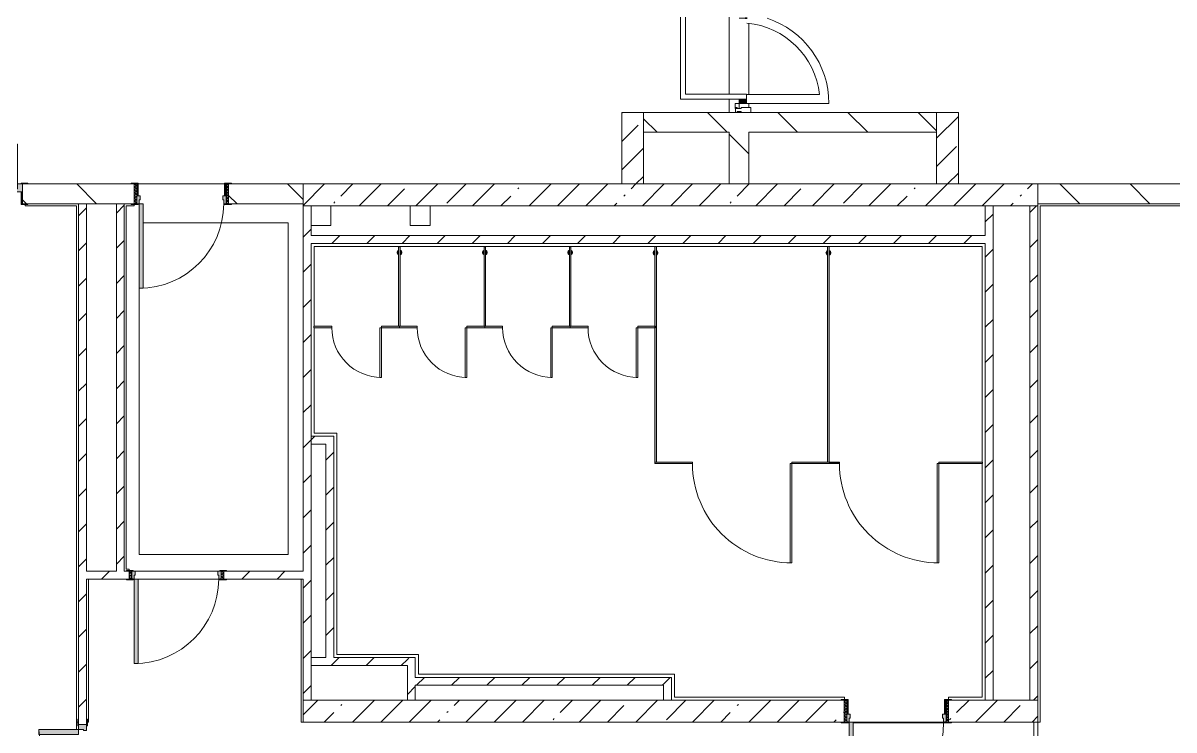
# Model space of a CAD drawing. Header units: millimetres. Extents: x -5507 to 191320, y -8553 to 29000.
# Drawn here: x 153730 to 165320, y 5100 to 12221 of the extents above; entities that cross this region are included whole.
import ezdxf

# ---------------------------------------------------------------- set-up
doc = ezdxf.new("R2010")
doc.units = ezdxf.units.MM
for name, color, linetype, lineweight in [('A-DETL-2', 7, 'Continuous', 5), ('A-DOOR', 7, 'Continuous', 5), ('A-GENM-1', 7, 'Continuous', 5), ('A-GLAZ-CWMG-1', 7, 'Continuous', 5), ('A-WALL', 7, 'Continuous', 9), ('I-WALL-2', 7, 'Continuous', 5)]:
    doc.layers.add(name, color=color, linetype=linetype, lineweight=lineweight)
for name, color, linetype, lineweight, true_color in [('A-DETL-GENF-6', 7, 'Continuous', 5, 0xaaaaaa), ('A-DETL-GENF-7', 7, 'Continuous', 5, 0xe2e2e2), ('A-DOOR-1', 7, 'Continuous', 5, 0xaaaaaa), ('A-DOOR-2', 7, 'Continuous', 5, 0xe2e2e2), ('A-DOOR-FRAM-1', 7, 'Continuous', 5, 0xe2e2e2), ('A-DOOR-FRAM-2', 7, 'Continuous', 5, 0xaaaaaa), ('A-FLOR-2', 7, 'Continuous', 5, 0xaaaaaa), ('A-GENM-4', 7, 'Continuous', 5, 0xe2ddcd)]:
    doc.layers.add(name, color=color, linetype=linetype, lineweight=lineweight, true_color=true_color)
pattern_1 = [(45, (62339.98, 0), (-176.7767, 176.7767), [])]
pattern_2 = [(45, (62340, 0), (-285.1231, 285.1231), []), (45, (62625.1, 0), (-285.1231, 285.1231), [504.031, -100.806, 16.764, -84.042])]
pattern_3 = [(135, (62340, 0), (-353.5534, -353.5534), [])]

# ---------------------------------------------------------------- blocks, each defined once
blk = doc.blocks.new('110_Дверь_СКБ_1Ст_Внутренняя1 - Д-7а_л__950x2100h_Туалет-V68-3_5_1_птичка')
at = {"layer": 'A-DOOR-1'}
h = blk.add_hatch(dxfattribs=at)
h.set_pattern_fill('FP_93', color=256, style=0, pattern_type=2)
h.set_pattern_definition([(135, (1776.41, 174.685), (-14.14214, -14.14214), []), (225, (1776.41, 174.685), (14.14214, -14.14214), [])])
h.paths.add_polyline_path([(537.5, 110), (512.5, 110), (512.5, -110), (537.5, -110)])
at = {"layer": 'A-DOOR-2'}
h = blk.add_hatch(color=256, dxfattribs=at)
h.paths.add_polyline_path([(487.5, 110), (487.5, 70), (477.5, 70), (477.5, 30), (512.5, 30), (512.5, 110)])
h.paths.add_polyline_path([(-462.5, 110), (-487.5, 110), (-487.5, 30), (-452.5, 30), (-452.5, 70), (-462.5, 70)])
at = {"layer": 'A-DOOR-FRAM-1'}
for points in [[(487.5, 1060), (447.5, 1060), (450.2, 110), (487.5, 110), (487.5, 1009.5)], [(-542.5, 118), (-542.5, 110), (-472.5, 110), (-472.5, 118)], [(567.5, 118), (497.5, 118), (497.5, 110), (567.5, 110)], [(-472.5, 30), (-487.5, 30), (-487.5, -110), (-472.5, -110)], [(512.5, 30), (497.5, 30), (497.5, -110), (512.5, -110)], [(-542.5, -110), (-542.5, -118), (-472.5, -118), (-472.5, -110)], [(567.5, -110), (497.5, -110), (497.5, -118), (567.5, -118)]]:
    blk.add_hatch(color=256, dxfattribs=at).paths.add_polyline_path(points)
at = {"layer": 'A-DOOR-FRAM-2'}
h = blk.add_hatch(dxfattribs=at)
h.set_pattern_fill('FP_94', color=256, style=0, pattern_type=2)
h.set_pattern_definition([(45, (-346.384, 174.685), (-14.1421, 14.1421), []), (135, (-346.384, 174.685), (-14.1421, -14.1421), [])])
h.paths.add_polyline_path([(-487.5, 110), (-512.5, 110), (-512.5, -110), (-487.5, -110)])
at = {"layer": 'A-DOOR-1'}
for p, q in [((487.5, 1060), (447.5, 1060)), ((447.5, 1060), (447.5, 110)), ((487.5, 110), (487.5, 1060)), ((447.5, 110), (487.5, 110))]:
    blk.add_line(p, q, dxfattribs=at)
blk.add_arc((487.5, 110), 950, 90, 180, dxfattribs=at)
at = {"layer": 'A-DOOR-FRAM-2'}
for p, q in [((-472.5, 118), (-542.5, 118)), ((-542.5, 118), (-542.5, 110)), ((-472.5, 110), (-472.5, 118)), ((567.5, 118), (497.5, 118)), ((497.5, 118), (497.5, 110)), ((567.5, 110), (567.5, 118)), ((-542.5, 110), (-472.5, 110)), ((-487.5, 110), (-512.5, 110)), ((-512.5, 110), (-512.5, -110)), ((-462.5, 110), (-487.5, 110)), ((-487.5, 110), (-487.5, 30)), ((-487.5, -110), (-487.5, 110)), ((-472.5, 110), (-487.5, 110)), ((-487.5, 110), (-487.5, 109)), ((-487.5, 109), (-472.5, 109)), ((-487.5, 30), (-452.5, 30)), ((-472.5, 30), (-487.5, 30)), ((-487.5, 30), (-487.5, -110)), ((-472.5, 109), (-472.5, 110)), ((-472.5, -110), (-472.5, 30)), ((-462.5, 70), (-462.5, 110)), ((-452.5, 70), (-462.5, 70)), ((-452.5, 30), (-452.5, 70)), ((487.5, 70), (477.5, 70)), ((477.5, 70), (477.5, 30)), ((477.5, 30), (512.5, 30)), ((487.5, 110), (487.5, 70)), ((512.5, 110), (487.5, 110)), ((512.5, 110), (497.5, 110)), ((497.5, 110), (497.5, 109)), ((497.5, 110), (567.5, 110)), ((497.5, 109), (512.5, 109)), ((512.5, 30), (497.5, 30)), ((497.5, 30), (497.5, -110)), ((512.5, 30), (512.5, 110)), ((537.5, 110), (512.5, 110)), ((512.5, 110), (512.5, -110)), ((512.5, 109), (512.5, 110)), ((512.5, -110), (512.5, 30)), ((537.5, -110), (537.5, 110)), ((-472.5, -110), (-542.5, -110)), ((-542.5, -110), (-542.5, -118)), ((-512.5, -110), (-487.5, -110)), ((-487.5, -110), (-472.5, -110)), ((-472.5, -118), (-472.5, -110)), ((497.5, -110), (512.5, -110)), ((567.5, -110), (497.5, -110)), ((497.5, -110), (497.5, -118)), ((512.5, -110), (537.5, -110)), ((567.5, -118), (567.5, -110)), ((-542.5, -118), (-472.5, -118)), ((497.5, -118), (567.5, -118))]:
    blk.add_line(p, q, dxfattribs=at)
blk = doc.blocks.new('110_Дверь_СКБ_2Ст - Д-5_п_ Из игровой в коридор-32215844-3_5_1_птичка')
at = {"layer": 'A-DOOR-2'}
for points in [[(-638, 40), (-588, 40), (-588, 940), (-638, 940)], [(612, 440), (612, 40), (662, 40), (662, 440)]]:
    blk.add_hatch(color=256, dxfattribs=at).paths.add_polyline_path(points)
h = blk.add_hatch(color=256, dxfattribs=at)
h.paths.add_polyline_path([(-688, 40), (-688, -40), (-628, -40), (-628, -10), (-638, -10), (-638, 40)])
h.paths.add_polyline_path([(652, -40), (712, -40), (712, 40), (662, 40), (662, -10), (652, -10)])
at = {"layer": 'A-DOOR-FRAM-1'}
for points in [[(-742, 40), (-672, 40), (-672, 48), (-742, 48)], [(698, 40), (768, 40), (768, 48), (698, 48)], [(-742, -48), (-672, -48), (-672, -40), (-742, -40)], [(698, -48), (768, -48), (768, -40), (698, -40)]]:
    blk.add_hatch(color=256, dxfattribs=at).paths.add_polyline_path(points)
at = {"layer": 'A-DOOR-1'}
for p, q in [((-638, 940), (-638, 40)), ((-588, 940), (-638, 940)), ((-588, 40), (-588, 940)), ((662, 440), (612, 440)), ((612, 440), (612, 40)), ((662, 40), (662, 440)), ((-638, 40), (-588, 40)), ((612, 40), (662, 40))]:
    blk.add_line(p, q, dxfattribs=at)
for centre, radius, start, end in [((-638, 40), 900, 0, 90), ((662, 40), 400, 90, 180)]:
    blk.add_arc(centre, radius, start, end, dxfattribs=at)
at = {"layer": 'A-DOOR-FRAM-2'}
for p, q in [((-672, 48), (-742, 48)), ((-742, 48), (-742, 40)), ((-742, 40), (-672, 40)), ((-638, 40), (-688, 40)), ((-688, 40), (-688, -40)), ((-672, 40), (-672, 48)), ((-638, -10), (-638, 40)), ((662, 40), (662, -10)), ((712, 40), (662, 40)), ((768, 48), (698, 48)), ((698, 48), (698, 40)), ((698, 40), (768, 40)), ((712, -40), (712, 40)), ((768, 40), (768, 48)), ((-672, -40), (-742, -40)), ((-742, -40), (-742, -48)), ((-742, -48), (-672, -48)), ((-688, -40), (-628, -40)), ((-672, -39), (-688, -39)), ((-688, -39), (-688, -40)), ((-688, -40), (-672, -40)), ((-672, -40), (-672, -39)), ((-672, -48), (-672, -40)), ((-628, -10), (-638, -10)), ((-628, -40), (-628, -10)), ((662, -10), (652, -10)), ((652, -10), (652, -40)), ((652, -40), (712, -40)), ((712, -39), (698, -39)), ((698, -39), (698, -40)), ((698, -40), (712, -40)), ((768, -40), (698, -40)), ((698, -40), (698, -48)), ((698, -48), (768, -48)), ((712, -40), (712, -39)), ((768, -48), (768, -40))]:
    blk.add_line(p, q, dxfattribs=at)
blk = doc.blocks.new('110_Дверь_СКБ_2Ст - Д-2а_п_ Из коридора на лестницу-32215207-3_5_1_птичка')
at = {"layer": 'A-DOOR-2'}
for points in [[(-587.5, 100), (-587.5, 1000), (-637.5, 1000), (-637.5, 100)], [(662.5, 100), (662.5, 500), (612.5, 500), (612.5, 100)], [(712.5, -100), (712.5, 20), (697.5, 20), (697.5, -100)]]:
    blk.add_hatch(color=256, dxfattribs=at).paths.add_polyline_path(points)
h = blk.add_hatch(color=256, dxfattribs=at)
h.paths.add_polyline_path([(685.2, 20), (712.5, 20), (712.5, 100), (662.5, 100), (662.5, 50), (652.5, 50), (652.5, 20)])
h.paths.add_polyline_path([(-627.5, 20), (-627.5, 50), (-637.5, 50), (-637.5, 100), (-687.5, 100), (-687.5, 20)])
at = {"layer": 'A-DOOR-FRAM-1'}
for points in [[(-672.5, 100), (-672.5, 108), (-742.5, 108), (-742.5, 100)], [(-672.5, -100), (-672.5, 20), (-687.5, 20), (-687.5, -100)], [(767.5, 100), (767.5, 108), (697.5, 108), (697.5, 100)], [(-672.5, -108), (-672.5, -100), (-742.5, -100), (-742.5, -108)], [(767.5, -108), (767.5, -100), (697.5, -100), (697.5, -108)]]:
    blk.add_hatch(color=256, dxfattribs=at).paths.add_polyline_path(points)
at = {"layer": 'A-DOOR-1'}
for p, q in [((-637.5, 1000), (-637.5, 100)), ((-587.5, 1000), (-637.5, 1000)), ((-587.5, 100), (-587.5, 1000)), ((662.5, 500), (612.5, 500)), ((612.5, 500), (612.5, 100)), ((662.5, 100), (662.5, 500)), ((-637.5, 100), (-587.5, 100)), ((612.5, 100), (662.5, 100))]:
    blk.add_line(p, q, dxfattribs=at)
for centre, radius, start, end in [((-637.5, 100), 900, 0, 90), ((662.5, 100), 400, 90, 180)]:
    blk.add_arc(centre, radius, start, end, dxfattribs=at)
at = {"layer": 'A-DOOR-FRAM-2'}
for p, q in [((-672.5, 108), (-742.5, 108)), ((-742.5, 108), (-742.5, 100)), ((-742.5, 100), (-672.5, 100)), ((-637.5, 100), (-687.5, 100)), ((-687.5, 100), (-687.5, 20)), ((-687.5, 20), (-627.5, 20)), ((-672.5, 20), (-687.5, 20)), ((-687.5, 20), (-687.5, -100)), ((-672.5, 100), (-672.5, 108)), ((-672.5, -100), (-672.5, 20)), ((-637.5, 50), (-637.5, 100)), ((-627.5, 50), (-637.5, 50)), ((-627.5, 20), (-627.5, 50)), ((662.5, 50), (652.5, 50)), ((652.5, 50), (652.5, 20)), ((652.5, 20), (712.5, 20)), ((662.5, 100), (662.5, 50)), ((712.5, 100), (662.5, 100)), ((767.5, 108), (697.5, 108)), ((697.5, 108), (697.5, 100)), ((697.5, 100), (767.5, 100)), ((712.5, 20), (697.5, 20)), ((697.5, 20), (697.5, -100)), ((712.5, 20), (712.5, 100)), ((712.5, -100), (712.5, 20)), ((767.5, 100), (767.5, 108)), ((-672.5, -100), (-742.5, -100)), ((-742.5, -100), (-742.5, -108)), ((-742.5, -108), (-672.5, -108)), ((-687.5, -100), (-672.5, -100)), ((-672.5, -108), (-672.5, -100)), ((697.5, -100), (712.5, -100)), ((767.5, -100), (697.5, -100)), ((697.5, -100), (697.5, -108)), ((697.5, -108), (767.5, -108)), ((767.5, -108), (767.5, -100))]:
    blk.add_line(p, q, dxfattribs=at)
blk = doc.blocks.new('110_Дверь_СКБ_1Ст_Внутренняя1 - Д-8 950x2100h_охрана-V44-3_5_1_птичка')
at = {"layer": 'A-DOOR-1'}
h = blk.add_hatch(dxfattribs=at)
h.set_pattern_fill('FP_68', color=256, style=0, pattern_type=2)
h.set_pattern_definition([(135, (1826.41, 164.685), (-14.14214, -14.14214), []), (225, (1826.41, 164.685), (14.14214, -14.14214), [])])
h.paths.add_polyline_path([(487, 100), (462, 100), (462, -100), (487, -100), (487, -36)])
at = {"layer": 'A-DOOR-2'}
h = blk.add_hatch(color=256, dxfattribs=at)
h.paths.add_polyline_path([(437, 100), (437, 60), (427, 60), (427, 20), (462, 20), (462, 100)])
h.paths.add_polyline_path([(-413, 100), (-438, 100), (-438, 20), (-403, 20), (-403, 60), (-413, 60)])
at = {"layer": 'A-DOOR-FRAM-1'}
for points in [[(397, 950), (397, 100), (437, 100), (437, 950)], [(-493, 108), (-493, 100), (-423, 100), (-423, 108)], [(-423, 20), (-438, 20), (-438, -100), (-423, -100), (-423, -36)], [(517, 108), (447, 108), (447, 100), (517, 100)], [(462, 20), (447, 20), (447, -100), (462, -100), (462, -36)], [(-493, -100), (-493, -108), (-423, -108), (-423, -100)], [(447, -100), (447, -108), (517, -108), (517, -100)]]:
    blk.add_hatch(color=256, dxfattribs=at).paths.add_polyline_path(points)
at = {"layer": 'A-DOOR-FRAM-2'}
h = blk.add_hatch(dxfattribs=at)
h.set_pattern_fill('FP_69', color=256, style=0, pattern_type=2)
h.set_pattern_definition([(45, (-296.384, 164.685), (-14.1421, 14.1421), []), (135, (-296.384, 164.685), (-14.1421, -14.1421), [])])
h.paths.add_polyline_path([(-438, 100), (-463, 100), (-463, -100), (-438, -100), (-438, -36)])
at = {"layer": 'A-DOOR-1'}
for p, q in [((437, 950), (397, 950)), ((397, 950), (397, 100)), ((437, 100), (437, 950)), ((397, 100), (437, 100))]:
    blk.add_line(p, q, dxfattribs=at)
blk.add_arc((437, 100), 850, 90, 180, dxfattribs=at)
at = {"layer": 'A-DOOR-FRAM-2'}
for p, q in [((-423, 108), (-493, 108)), ((-493, 108), (-493, 100)), ((-493, 100), (-423, 100)), ((-438, 100), (-463, 100)), ((-463, 100), (-463, -100)), ((-413, 100), (-438, 100)), ((-438, 100), (-438, 20)), ((-438, -100), (-438, 100)), ((-423, 100), (-438, 100)), ((-438, 100), (-438, 99)), ((-438, 99), (-423, 99)), ((-438, 20), (-403, 20)), ((-423, 20), (-438, 20)), ((-438, 20), (-438, -100)), ((-423, 100), (-423, 108)), ((-423, 99), (-423, 100)), ((-423, -100), (-423, 20)), ((-413, 60), (-413, 100)), ((-403, 60), (-413, 60)), ((-403, 20), (-403, 60)), ((437, 60), (427, 60)), ((427, 60), (427, 20)), ((427, 20), (462, 20)), ((437, 100), (437, 60)), ((462, 100), (437, 100)), ((517, 108), (447, 108)), ((447, 108), (447, 100)), ((462, 100), (447, 100)), ((447, 100), (447, 99)), ((447, 100), (517, 100)), ((447, 99), (462, 99)), ((462, 20), (447, 20)), ((447, 20), (447, -100)), ((462, 20), (462, 100)), ((487, 100), (462, 100)), ((462, 100), (462, -100)), ((462, 99), (462, 100)), ((462, -100), (462, 20)), ((487, -100), (487, 100)), ((517, 100), (517, 108)), ((-423, -100), (-493, -100)), ((-493, -100), (-493, -108)), ((-493, -108), (-423, -108)), ((-463, -100), (-438, -100)), ((-438, -100), (-423, -100)), ((-423, -108), (-423, -100)), ((447, -100), (462, -100)), ((517, -100), (447, -100)), ((447, -100), (447, -108)), ((447, -108), (517, -108)), ((462, -100), (487, -100)), ((517, -108), (517, -100))]:
    blk.add_line(p, q, dxfattribs=at)
blk = doc.blocks.new('110_Дверь_СКБ_1Ст_Внутренняя1 - Д-8 950x2100h_охрана-V74-3_5_1_птичка')
at = {"layer": 'A-DOOR-1'}
h = blk.add_hatch(dxfattribs=at)
h.set_pattern_fill('FP_97', color=256, style=0, pattern_type=2)
h.set_pattern_definition([(135, (1826.41, 104.685), (-14.14214, -14.14214), []), (225, (1826.41, 104.685), (14.14214, -14.14214), [])])
h.paths.add_polyline_path([(487, 40), (462, 40), (462, -40), (487, -40)])
at = {"layer": 'A-DOOR-2'}
h = blk.add_hatch(color=256, dxfattribs=at)
h.paths.add_polyline_path([(437, 40), (437, 0), (427, 0), (427, -40), (462, -40), (462, 40)])
h.paths.add_polyline_path([(-413, 40), (-438, 40), (-438, -40), (-403, -40), (-403, 0), (-413, 0)])
at = {"layer": 'A-DOOR-FRAM-1'}
for points in [[(397, 890), (397, 40), (437, 40), (437, 890)], [(-493, 48), (-493, 40), (-423, 40), (-423, 48)], [(517, 48), (447, 48), (447, 40), (517, 40)], [(-423, -40), (-493, -40), (-493, -48), (-423, -48)], [(447, -40), (447, -48), (517, -48), (517, -40)]]:
    blk.add_hatch(color=256, dxfattribs=at).paths.add_polyline_path(points)
at = {"layer": 'A-DOOR-FRAM-2'}
h = blk.add_hatch(dxfattribs=at)
h.set_pattern_fill('FP_98', color=256, style=0, pattern_type=2)
h.set_pattern_definition([(45, (-296.384, 104.685), (-14.1421, 14.1421), []), (135, (-296.384, 104.685), (-14.1421, -14.1421), [])])
h.paths.add_polyline_path([(-438, 40), (-463, 40), (-463, -40), (-438, -40)])
at = {"layer": 'A-DOOR-1'}
for p, q in [((437, 890), (397, 890)), ((397, 890), (397, 40)), ((437, 40), (437, 890)), ((397, 40), (437, 40))]:
    blk.add_line(p, q, dxfattribs=at)
blk.add_arc((437, 40), 850, 90, 180, dxfattribs=at)
at = {"layer": 'A-DOOR-FRAM-2'}
for p, q in [((-423, 48), (-493, 48)), ((-493, 48), (-493, 40)), ((-493, 40), (-423, 40)), ((-438, 40), (-463, 40)), ((-463, 40), (-463, -40)), ((-413, 40), (-438, 40)), ((-438, 40), (-438, -40)), ((-438, -40), (-438, 40)), ((-423, 40), (-438, 40)), ((-438, 40), (-438, 39)), ((-438, 39), (-423, 39)), ((-423, 40), (-423, 48)), ((-423, 39), (-423, 40)), ((-413, 0), (-413, 40)), ((-403, 0), (-413, 0)), ((-403, -40), (-403, 0)), ((437, 0), (427, 0)), ((427, 0), (427, -40)), ((437, 40), (437, 0)), ((462, 40), (437, 40)), ((517, 48), (447, 48)), ((447, 48), (447, 40)), ((462, 40), (447, 40)), ((447, 40), (447, 39)), ((447, 40), (517, 40)), ((447, 39), (462, 39)), ((462, -40), (462, 40)), ((487, 40), (462, 40)), ((462, 40), (462, -40)), ((462, 39), (462, 40)), ((487, -40), (487, 40)), ((517, 40), (517, 48)), ((-423, -40), (-493, -40)), ((-493, -40), (-493, -48)), ((-493, -48), (-423, -48)), ((-463, -40), (-438, -40)), ((-423, -39), (-438, -39)), ((-438, -39), (-438, -40)), ((-438, -40), (-403, -40)), ((-438, -40), (-423, -40)), ((-423, -40), (-423, -39)), ((-423, -48), (-423, -40)), ((427, -40), (462, -40)), ((462, -39), (447, -39)), ((447, -39), (447, -40)), ((447, -40), (462, -40)), ((517, -40), (447, -40)), ((447, -40), (447, -48)), ((447, -48), (517, -48)), ((462, -40), (462, -39)), ((462, -40), (487, -40)), ((517, -48), (517, -40))]:
    blk.add_line(p, q, dxfattribs=at)
blk = doc.blocks.new('131_Сантехническая перегородка 7 - СП-1-V151-3_5_1_птичка')
at = {"layer": 'A-GENM-4'}
blk.add_hatch(color=256, dxfattribs=at).paths.add_polyline_path([(2166, 8), (-4, 8), (-4, -8), (2166, -8)])
at = {"layer": 'A-GENM-1'}
for p, q in [((2166, 8), (-4, 8)), ((-4, 8), (-4, -8)), ((2166, -8), (2166, 8)), ((-4, -8), (2166, -8))]:
    blk.add_line(p, q, dxfattribs=at)
at = {"layer": 'A-GENM-1', "flags": 128}
for points in [[(71, 8), (71, 9), (71, 9), (70, 9), (70, 10), (70, 10), (69, 11), (69, 11), (68, 12), (68, 12), (67, 12), (67, 13), (66, 13), (66, 13), (65, 14), (65, 14), (64, 14), (64, 14), (63, 14), (62, 15), (62, 15), (61, 15), (61, 15), (60, 15), (59, 15), (59, 15), (58, 15), (58, 15), (57, 15), (56, 15), (56, 15), (55, 15), (55, 15), (54, 14), (54, 14), (53, 14), (52, 14), (52, 13), (51, 13), (51, 13), (50, 13), (50, 12), (49, 12), (49, 11), (48, 11), (48, 11), (48, 10), (47, 10), (47, 9), (46, 9), (46, 8), (46, 8)], [(46, -8), (46, -9), (47, -9), (47, -9), (47, -10), (48, -10), (48, -11), (49, -11), (49, -12), (50, -12), (50, -12), (51, -13), (51, -13), (52, -13), (52, -14), (53, -14), (53, -14), (54, -14), (54, -14), (55, -15), (56, -15), (56, -15), (57, -15), (57, -15), (58, -15), (59, -15), (59, -15), (60, -15), (60, -15), (61, -15), (62, -15), (62, -15), (63, -15), (63, -14), (64, -14), (64, -14), (65, -14), (66, -13), (66, -13), (67, -13), (67, -13), (68, -12), (68, -12), (69, -11), (69, -11), (69, -11), (70, -10), (70, -10), (71, -9), (71, -9), (71, -8), (71, -8)]]:
    blk.add_lwpolyline(points, dxfattribs=at)
at = {"layer": 'A-GENM-1'}
for radius, start, end in [(24.6, 19.9113, 160.0887), (17.6, 45, 135), (17.6, 45, 135), (15.1, 45, 135), (24.6, 199.9113, 340.0887), (17.6, 225, 315), (17.6, 225, 315), (15.1, 225, 315)]:
    blk.add_arc((59, 0), radius, start, end, dxfattribs=at)
blk = doc.blocks.new('131_Сантехническая перегородка 6 - СП-1-V152-3_5_1_птичка')
at = {"layer": 'A-GENM-4'}
blk.add_hatch(color=256, dxfattribs=at).paths.add_polyline_path([(800, 8), (0, 8), (0, -8), (800, -8)])
at = {"layer": 'A-GENM-1'}
for p, q in [((800, 8), (0, 8)), ((0, 8), (0, -8)), ((800, -8), (800, 8)), ((0, -8), (800, -8))]:
    blk.add_line(p, q, dxfattribs=at)
at = {"layer": 'A-GENM-1', "flags": 128}
for points in [[(71, 8), (71, 9), (71, 9), (70, 9), (70, 10), (70, 10), (69, 11), (69, 11), (68, 12), (68, 12), (67, 12), (67, 13), (66, 13), (66, 13), (65, 14), (65, 14), (64, 14), (64, 14), (63, 14), (62, 15), (62, 15), (61, 15), (61, 15), (60, 15), (59, 15), (59, 15), (58, 15), (58, 15), (57, 15), (56, 15), (56, 15), (55, 15), (55, 15), (54, 14), (54, 14), (53, 14), (52, 14), (52, 13), (51, 13), (51, 13), (50, 13), (50, 12), (49, 12), (49, 11), (48, 11), (48, 11), (48, 10), (47, 10), (47, 9), (46, 9), (46, 8), (46, 8)], [(46, -8), (46, -9), (47, -9), (47, -9), (47, -10), (48, -10), (48, -11), (49, -11), (49, -12), (50, -12), (50, -12), (51, -13), (51, -13), (52, -13), (52, -14), (53, -14), (53, -14), (54, -14), (54, -14), (55, -15), (56, -15), (56, -15), (57, -15), (57, -15), (58, -15), (59, -15), (59, -15), (60, -15), (60, -15), (61, -15), (62, -15), (62, -15), (63, -15), (63, -14), (64, -14), (64, -14), (65, -14), (66, -13), (66, -13), (67, -13), (67, -13), (68, -12), (68, -12), (69, -11), (69, -11), (69, -11), (70, -10), (70, -10), (71, -9), (71, -9), (71, -8), (71, -8)]]:
    blk.add_lwpolyline(points, dxfattribs=at)
at = {"layer": 'A-GENM-1'}
for radius, start, end in [(24.6, 19.9113, 160.0887), (17.6, 45, 135), (17.6, 45, 135), (15.1, 45, 135), (24.6, 199.9113, 340.0887), (17.6, 225, 315), (17.6, 225, 315), (15.1, 225, 315)]:
    blk.add_arc((59, 0), radius, start, end, dxfattribs=at)
blk = doc.blocks.new('131_Сантехническая перегородка_Дверь МГН - СД-1-V153-3_5_1_птичка')
at = {"layer": 'A-GENM-4'}
for points in [[(-370, 8), (-370, -8), (10, -8), (10, 8)], [(1010, 8), (1010, -8), (1390, -8), (1390, 8), (1259, 8)]]:
    blk.add_hatch(color=256, dxfattribs=at).paths.add_polyline_path(points)
at = {"layer": 'A-DOOR'}
for p, q in [((10, 1008), (26, 1008)), ((10, 8), (10, 1008)), ((26, 8), (26, 1008)), ((10, 8), (26, 8))]:
    blk.add_line(p, q, dxfattribs=at)
blk.add_arc((10, 8), 1000, 360, 90, dxfattribs=at)
at = {"layer": 'A-GENM-1'}
for p, q in [((10, 8), (-370, 8)), ((-370, 8), (-370, -8)), ((10, -8), (10, 8)), ((1390, 8), (1010, 8)), ((1010, 8), (1010, -8)), ((1390, -8), (1390, 8)), ((-370, -8), (10, -8)), ((1010, -8), (1390, -8))]:
    blk.add_line(p, q, dxfattribs=at)
blk = doc.blocks.new('131_Сантехническая перегородка_Дверь 5 - СД-1-V154-3_5_1_птичка')
at = {"layer": 'A-GENM-4'}
for points in [[(70, 8), (70, -8), (250, -8), (250, 8)], [(750, 8), (750, -8), (930, -8), (930, 8)]]:
    blk.add_hatch(color=256, dxfattribs=at).paths.add_polyline_path(points)
at = {"layer": 'A-DOOR'}
for p, q in [((266, 508), (250, 508)), ((250, 8), (250, 508)), ((266, 8), (266, 508)), ((266, 8), (250, 8))]:
    blk.add_line(p, q, dxfattribs=at)
blk.add_arc((250, 8), 500, 360, 90, dxfattribs=at)
at = {"layer": 'A-GENM-1'}
for p, q in [((250, 8), (70, 8)), ((70, 8), (70, -8)), ((250, -8), (250, 8)), ((930, 8), (750, 8)), ((750, 8), (750, -8)), ((930, -8), (930, 8)), ((70, -8), (250, -8)), ((750, -8), (930, -8))]:
    blk.add_line(p, q, dxfattribs=at)
blk = doc.blocks.new('131_Сантехническая перегородка_Дверь МГН 2 - СД-1-V155-3_5_1_птичка')
at = {"layer": 'A-GENM-4'}
for points in [[(-430, 8), (-430, -8), (10, -8), (10, 8)], [(1010, 8), (1010, -8), (1110, -8), (1110, 8)]]:
    blk.add_hatch(color=256, dxfattribs=at).paths.add_polyline_path(points)
at = {"layer": 'A-DOOR'}
for p, q in [((10, 1008), (26, 1008)), ((10, 8), (10, 1008)), ((26, 8), (26, 1008)), ((10, 8), (26, 8))]:
    blk.add_line(p, q, dxfattribs=at)
blk.add_arc((10, 8), 1000, 360, 90, dxfattribs=at)
at = {"layer": 'A-GENM-1'}
for p, q in [((10, 8), (-430, 8)), ((-430, 8), (-430, -8)), ((10, -8), (10, 8)), ((1110, 8), (1010, 8)), ((1010, 8), (1010, -8)), ((1110, -8), (1110, 8)), ((-430, -8), (10, -8)), ((1010, -8), (1110, -8))]:
    blk.add_line(p, q, dxfattribs=at)
blk = doc.blocks.new('Дверь_Витражная_остекление_ - ВВ-7 остекление-32356329-3_5_1_птичка')
at = {"layer": 'A-DETL-GENF-7'}
blk.add_hatch(color=256, dxfattribs=at).paths.add_polyline_path([(-860, -20), (-860, -96), (-815, -96), (-815, -20)])
h = blk.add_hatch(color=256, dxfattribs=at)
h.paths.add_polyline_path([(865, -100), (900, -100), (900, -40), (910, -40), (910, -20), (865, -20), (865, -40)])
h.paths.add_polyline_path([(900, -880), (910, -880), (910, -140), (900, -140), (900, -833)])
at = {"layer": 'A-DETL-GENF-6'}
for p, q in [((-815, -20), (-860, -20)), ((-860, -96), (-860, -20)), ((-815, -20), (-860, -20)), ((-860, -20), (-860, -96)), ((865, -100), (865, -20)), ((865, -20), (865, -100)), ((910, -880), (910, -140)), ((910, -880), (910, -140)), ((910, -800), (900, -800)), ((910, -880), (900, -880)), ((900, -880), (910, -880))]:
    blk.add_line(p, q, dxfattribs=at)
at = {"layer": 'A-DOOR-1'}
for p, q in [((-910, 20), (-860, 20)), ((-910, -20), (-910, 20)), ((-860, 20), (-860, -20)), ((860, 20), (910, 20)), ((860, -20), (860, 20)), ((910, 20), (910, -20)), ((-860, -20), (-910, -20)), ((-860, -96), (-860, -20)), ((910, -20), (860, -20))]:
    blk.add_line(p, q, dxfattribs=at)
for centre, start, end in [((-860, -20), 354.5815, 0), ((860, -20), 180, 185.4185)]:
    blk.add_arc(centre, 860, start, end, dxfattribs=at)
blk = doc.blocks.new('Прямоугольный импост - Импост структурный с накладкой - 160мм Темный-32310142-3_5_1_птичка')
at = {"layer": 'A-GLAZ-CWMG-1'}
for p, q in [((-50, 0), (-50, 17)), ((-50, 17), (0, 17)), ((-40, 0), (-50, 0)), ((-40, -40), (-40, 0)), ((0, 0), (-10, 0)), ((-10, 0), (-10, -40)), ((0, 17), (0, 0)), ((-50, -140), (-50, -40)), ((-50, -40), (-40, -40)), ((-10, -40), (0, -40)), ((0, -40), (0, -140)), ((0, -140), (-50, -140))]:
    blk.add_line(p, q, dxfattribs=at)

msp = doc.modelspace()

# ---------------------------------------------------------------- hatches: boundary and pattern name
at = {"layer": 'I-WALL-2'}
h = msp.add_hatch(dxfattribs=at)
h.set_pattern_fill('FP_65', color=256, style=0, pattern_type=2)
h.set_pattern_definition(pattern_3)
h.paths.add_polyline_path([(160840, 10600), (161040, 10600), (161040, 11320), (160840, 11320), (160840, 11120)])
h.paths.add_polyline_path([(160840, 13220), (161040, 13220), (161040, 13400), (160840, 13400)])
h = msp.add_hatch(dxfattribs=at)
h.set_pattern_fill('FP_62', color=256, style=0, pattern_type=2)
h.set_pattern_definition(pattern_2)
h.paths.add_polyline_path([(159979, 10600), (159979, 11320), (159759, 11320), (159759, 10600)])
h = msp.add_hatch(dxfattribs=at)
h.set_pattern_fill('FP_65', color=256, style=0, pattern_type=2)
h.set_pattern_definition(pattern_3)
h.paths.add_polyline_path([(160840, 11120), (160840, 11320), (159979, 11320), (159979, 11120), (160222.9, 11120)])
h = msp.add_hatch(dxfattribs=at)
h.set_pattern_fill('FP_65', color=256, style=0, pattern_type=2)
h.set_pattern_definition(pattern_3)
h.paths.add_polyline_path([(162929, 11120), (162929, 11320), (161040, 11320), (161040, 11120), (162087.3, 11120)])
h = msp.add_hatch(dxfattribs=at)
h.set_pattern_fill('FP_62', color=256, style=0, pattern_type=2)
h.set_pattern_definition(pattern_2)
h.paths.add_polyline_path([(163149, 10600), (163149, 11320), (162929, 11320), (162929, 10600)])
h = msp.add_hatch(dxfattribs=at)
h.set_pattern_fill('FP_65', color=256, style=0, pattern_type=2)
h.set_pattern_definition(pattern_3)
h.paths.add_polyline_path([(167680.4, 10400), (169470, 10400), (169470, 10600), (167435, 10600), (167435, 10400), (167465, 10400)])
h.paths.add_polyline_path([(163951.7, 10400), (165985, 10400), (165985, 10600), (163950, 10600), (163950, 10400)])
h.paths.add_polyline_path([(152325, 10400), (152325, 10600), (151950, 10600), (151950, 10400), (152270, 10400)])
h.paths.add_polyline_path([(154290, 10400), (154850, 10400), (154850, 10600), (153725, 10600), (153725, 10400), (153780, 10400)])
h.paths.add_polyline_path([(156494.2, 10400), (156550, 10400), (156550, 10600), (155800, 10600), (155800, 10400), (155830, 10400)])
h = msp.add_hatch(dxfattribs=at)
h.set_pattern_fill('FP_62', color=256, style=0, pattern_type=2)
h.set_pattern_definition(pattern_2)
h.paths.add_polyline_path([(158358.6, 10380), (163950, 10380), (163950, 10600), (156550, 10600), (156550, 10380)])
h = msp.add_hatch(dxfattribs=at)
h.set_pattern_fill('FP_67', color=256, style=0, pattern_type=2)
h.set_pattern_definition(pattern_1)
h.paths.add_polyline_path([(154370, 100), (154370, 3755), (154290, 3755), (154290, 100)])
h.paths.add_polyline_path([(154370, 5155), (154370, 10400), (154290, 10400), (154290, 5155), (154340, 5155)])
h = msp.add_hatch(dxfattribs=at)
h.set_pattern_fill('FP_67', color=256, style=0, pattern_type=2)
h.set_pattern_definition(pattern_1)
h.paths.add_polyline_path([(154750, 6700), (154750, 10400), (154670, 10400), (154670, 6700)])
h = msp.add_hatch(dxfattribs=at)
h.set_pattern_fill('FP_67', color=256, style=0, pattern_type=2)
h.set_pattern_definition(pattern_1)
h.paths.add_polyline_path([(156630, 5400), (156630, 10380), (156550, 10380), (156550, 5400)])
h = msp.add_hatch(dxfattribs=at)
h.set_pattern_fill('FP_67', color=256, style=0, pattern_type=2)
h.set_pattern_definition(pattern_1)
h.paths.add_polyline_path([(163420, 5400), (163500, 5400), (163500, 10380), (163420, 10380), (163420, 6594.3)])
h = msp.add_hatch(dxfattribs=at)
h.set_pattern_fill('FP_67', color=256, style=0, pattern_type=2)
h.set_pattern_definition(pattern_1)
h.paths.add_polyline_path([(163950, 5400), (163950, 10380), (163870, 10380), (163870, 5400)])
h = msp.add_hatch(dxfattribs=at)
h.set_pattern_fill('FP_67', color=256, style=0, pattern_type=2)
h.set_pattern_definition(pattern_1)
h.paths.add_polyline_path([(163420, 10000), (163420, 10080), (156630, 10080), (156630, 10000), (162087.3, 10000)])
h = msp.add_hatch(dxfattribs=at)
h.set_pattern_fill('FP_67', color=256, style=0, pattern_type=2)
h.set_pattern_definition(pattern_1)
h.paths.add_polyline_path([(156780, 7980), (156860, 7980), (156860, 8060), (156630, 8060), (156630, 7980)])
h = msp.add_hatch(dxfattribs=at)
h.set_pattern_fill('FP_67', color=256, style=0, pattern_type=2)
h.set_pattern_definition(pattern_1)
h.paths.add_polyline_path([(156860, 5830), (156860, 7980), (156780, 7980), (156780, 5830)])
h = msp.add_hatch(dxfattribs=at)
h.set_pattern_fill('FP_67', color=256, style=0, pattern_type=2)
h.set_pattern_definition(pattern_1)
h.paths.add_polyline_path([(154370, 6620), (154800, 6620), (154800, 6700), (154370, 6700)])
h.paths.add_polyline_path([(156494.2, 6620), (156550, 6620), (156550, 6700), (155750, 6700), (155750, 6620), (155780, 6620)])
h = msp.add_hatch(dxfattribs=at)
h.set_pattern_fill('FP_67', color=256, style=0, pattern_type=2)
h.set_pattern_definition(pattern_1)
h.paths.add_polyline_path([(157600, 5750), (157600, 5830), (156630, 5830), (156630, 5750)])
h = msp.add_hatch(dxfattribs=at)
h.set_pattern_fill('FP_67', color=256, style=0, pattern_type=2)
h.set_pattern_definition(pattern_1)
h.paths.add_polyline_path([(157600, 5400), (157680, 5400), (157680, 5830), (157600, 5830), (157600, 5750)])
h = msp.add_hatch(dxfattribs=at)
h.set_pattern_fill('FP_67', color=256, style=0, pattern_type=2)
h.set_pattern_definition(pattern_1)
h.paths.add_polyline_path([(160180, 5550), (160180, 5630), (157680, 5630), (157680, 5550), (158358.6, 5550)])
h = msp.add_hatch(dxfattribs=at)
h.set_pattern_fill('FP_67', color=256, style=0, pattern_type=2)
h.set_pattern_definition(pattern_1)
h.paths.add_polyline_path([(160222.9, 5400), (160260, 5400), (160260, 5630), (160180, 5630), (160180, 5400)])
h = msp.add_hatch(dxfattribs=at)
h.set_pattern_fill('FP_62', color=256, style=0, pattern_type=2)
h.set_pattern_definition(pattern_2)
h.paths.add_polyline_path([(163950, 5180), (163950, 5400), (163050, 5400), (163050, 5180), (163910, 5180)])
h.paths.add_polyline_path([(160222.9, 5180), (162000, 5180), (162000, 5400), (156550, 5400), (156550, 5180), (158358.6, 5180)])

# ---------------------------------------------------------------- linework, layer by layer
at = {"layer": 'A-DETL-2'}
for p, q in [((154940, 10207.5), (156400, 10207.5)), ((156400, 10207.5), (156400, 6867.5)), ((154900, 6867.5), (154900, 9550)), ((156400, 6867.5), (154900, 6867.5))]:
    msp.add_line(p, q, dxfattribs=at)
at = {"layer": 'A-FLOR-2'}
for p, q in [((160350, 13130), (160350, 11455)), ((160400, 11505), (160400, 13080)), ((161016, 11505), (160400, 11505)), ((161016, 11410), (161016, 11505)), ((161750, 11500), (161016, 11500)), ((160350, 11455), (161016, 11455)), ((161016, 11410), (161845, 11410)), ((154890, 10600), (155760, 10600)), ((155760, 10600), (154890, 10600)), ((153750, 10380), (153750, 10392)), ((154270, 10380), (153750, 10380)), ((154270, 10380), (154270, 5105)), ((154850, 10380), (154770, 10380)), ((154770, 10380), (154770, 6720)), ((154850, 10392), (154850, 10380)), ((156830, 10380), (156830, 10180)), ((157630, 10180), (157630, 10380)), ((157830, 10380), (157830, 10180)), ((165985, 10380), (163971, 10380)), ((163971, 10380), (163971, 5180)), ((156830, 10180), (156630, 10180)), ((157830, 10180), (157630, 10180)), ((160091.5, 9969), (156661, 9969)), ((156661, 9969), (156661, 9168)), ((161832, 9969), (160107.5, 9969)), ((163389, 9969), (161848, 9969)), ((163389, 7799), (163389, 9969)), ((156661, 9152), (156661, 8091)), ((156661, 8091), (156891, 8091)), ((156891, 8091), (156891, 5861)), ((163389, 5431), (163389, 7783)), ((154390, 6620), (154390, 5180)), ((154770, 6720), (154800, 6720)), ((154800, 6720), (154800, 6708)), ((156531, 5180), (156531, 6620)), ((156891, 5861), (157711, 5861)), ((157711, 5861), (157711, 5661)), ((157711, 5661), (160291, 5661)), ((160291, 5661), (160291, 5431)), ((160291, 5431), (162001, 5431)), ((162001, 5431), (162001, 5408)), ((163051, 5408), (163051, 5431)), ((163051, 5431), (163389, 5431)), ((154282, 5180), (154270, 5180)), ((154390, 5180), (154378, 5180)), ((156550, 5180), (156531, 5180)), ((162001, 5171), (162050, 5171)), ((163000, 5180), (162090, 5180)), ((162090, 5171), (163051, 5171)), ((163971, 5180), (163951.7, 5180))]:
    msp.add_line(p, q, dxfattribs=at)
for radius, start, end in [(815, 6.34007, 84.3668), (905, 360, 71.85588)]:
    msp.add_arc((160940, 11410), radius, start, end, dxfattribs=at)
at = {"layer": 'A-WALL'}
for p, q in [((159979, 11320), (159979, 11120)), ((162929, 11120), (162929, 11320)), ((156550, 10600), (156550, 10400)), ((161040, 10600), (160840, 10600)), ((163950, 10400), (163950, 10600)), ((154370, 10400), (154290, 10400)), ((154750, 10400), (154670, 10400)), ((156550, 5400), (156630, 5400)), ((163420, 5400), (163500, 5400)), ((163870, 5400), (163950, 5400)), ((163950, 5180), (163910, 5180))]:
    msp.add_line(p, q, dxfattribs=at)
at = {"layer": 'I-WALL-2'}
for p, q in [((160840, 11505), (160840, 13080)), ((161040, 12217.8), (161040, 11500)), ((160840, 11320), (160840, 11455)), ((161040, 11410), (161040, 11370)), ((163149, 11320), (159759, 11320)), ((159759, 11320), (159759, 10600)), ((163149, 10600), (163149, 11320)), ((159979, 11120), (160840, 11120)), ((159979, 10600), (159979, 11120)), ((160840, 11120), (160840, 10600)), ((161040, 10600), (161040, 11120)), ((161040, 11120), (162929, 11120)), ((162929, 11120), (162929, 10600)), ((154820, 10600), (153780, 10600)), ((160840, 10600), (155830, 10600)), ((165955, 10600), (161040, 10600)), ((153780, 10400), (154290, 10400)), ((154290, 10400), (154290, 5210)), ((154370, 6700), (154370, 10400)), ((154370, 10400), (154670, 10400)), ((154670, 10400), (154670, 6700)), ((154750, 6700), (154750, 10400)), ((154750, 10400), (154820, 10400)), ((155830, 10400), (156550, 10400)), ((156550, 10400), (156550, 6700)), ((156550, 10380), (163950, 10380)), ((156630, 10080), (156630, 10380)), ((163420, 10380), (163420, 10080)), ((163500, 5400), (163500, 10380)), ((163870, 10380), (163870, 5400)), ((163950, 2975), (163950, 10400)), ((163950, 10400), (165955, 10400)), ((163420, 10080), (156630, 10080)), ((156630, 5400), (156630, 10000)), ((156630, 10000), (163420, 10000)), ((163420, 10000), (163420, 5400)), ((156860, 8060), (156630, 8060)), ((156860, 5830), (156860, 8060)), ((156630, 7980), (156780, 7980)), ((156780, 7980), (156780, 5830)), ((154670, 6700), (154370, 6700)), ((154370, 6620), (154770, 6620)), ((154370, 5210), (154370, 6620)), ((154770, 6700), (154750, 6700)), ((154860, 6700), (155690, 6700)), ((155700, 6620), (154890, 6620)), ((156550, 6700), (155780, 6700)), ((155780, 6620), (156550, 6620)), ((156550, 6620), (156550, 5180)), ((156780, 5830), (156630, 5830)), ((157680, 5830), (156860, 5830)), ((157680, 5630), (157680, 5830)), ((156630, 5750), (157600, 5750)), ((157600, 5750), (157600, 5400)), ((160260, 5630), (157680, 5630)), ((160260, 5400), (160260, 5630)), ((157680, 5550), (160180, 5550)), ((157680, 5400), (157680, 5550)), ((160180, 5550), (160180, 5400)), ((161970, 5400), (156630, 5400)), ((163420, 5400), (163080, 5400)), ((163870, 5400), (163500, 5400)), ((156550, 5180), (161970, 5180)), ((163080, 5180), (163910, 5180)), ((163910, 5180), (163910, 2975))]:
    msp.add_line(p, q, dxfattribs=at)

# ---------------------------------------------------------------- block references
at = {"layer": 'A-DOOR-1'}
for name, p, rotation in [('Дверь_Витражная_остекление_ - ВВ-7 остекление-32356329-3_5_1_птичка', (160920, 12270), 89.99999999999993), ('110_Дверь_СКБ_1Ст_Внутренняя1 - Д-8 950x2100h_охрана-V44-3_5_1_птичка', (155337.5, 10500), 180), ('110_Дверь_СКБ_1Ст_Внутренняя1 - Д-8 950x2100h_охрана-V74-3_5_1_птичка', (155287.5, 6660), 180), ('110_Дверь_СКБ_1Ст_Внутренняя1 - Д-7а_л__950x2100h_Туалет-V68-3_5_1_птичка', (162537.5, 5290), 180), ('110_Дверь_СКБ_2Ст - Д-5_п_ Из игровой в коридор-32215844-3_5_1_птичка', (154330, 4442.5), 89.99999999999991)]:
    msp.add_blockref(name, p, dxfattribs=dict(at, rotation=rotation))
msp.add_blockref('110_Дверь_СКБ_2Ст - Д-2а_п_ Из коридора на лестницу-32215207-3_5_1_птичка', (153012.5, 10500), dxfattribs=at)
at = {"layer": 'A-GENM-1'}
for name, p, rotation in [('131_Сантехническая перегородка 6 - СП-1-V152-3_5_1_птичка', (157520.6, 9968), 270.0000000000007), ('131_Сантехническая перегородка 6 - СП-1-V152-3_5_1_птичка', (158380.2, 9968), 270.0000000000007), ('131_Сантехническая перегородка 6 - СП-1-V152-3_5_1_птичка', (159239.9, 9968), 270.0000000000007), ('131_Сантехническая перегородка 7 - СП-1-V151-3_5_1_птичка', (160099.5, 9964.9), 269.9999999999999), ('131_Сантехническая перегородка 7 - СП-1-V151-3_5_1_птичка', (161840, 9964.9), 269.9999999999999), ('131_Сантехническая перегородка_Дверь 5 - СД-1-V154-3_5_1_птичка', (157589.5, 9160), 180), ('131_Сантехническая перегородка_Дверь 5 - СД-1-V154-3_5_1_птичка', (158449.5, 9160), 180), ('131_Сантехническая перегородка_Дверь 5 - СД-1-V154-3_5_1_птичка', (159309.5, 9160), 180), ('131_Сантехническая перегородка_Дверь 5 - СД-1-V154-3_5_1_птичка', (160169.5, 9160), 180), ('131_Сантехническая перегородка_Дверь МГН - СД-1-V153-3_5_1_птичка', (161481.5, 7791), 180), ('131_Сантехническая перегородка_Дверь МГН 2 - СД-1-V155-3_5_1_птичка', (162961.5, 7791), 180)]:
    msp.add_blockref(name, p, dxfattribs=dict(at, rotation=rotation))
at = {"layer": 'A-GLAZ-CWMG-1', "extrusion": (0, 0, -1), "rotation": 270.0000000000001}
msp.add_blockref('Прямоугольный импост - Импост структурный с накладкой - 160мм Темный-32310142-3_5_1_птичка', (-160920, 11320), dxfattribs=at)

doc.saveas('drawing.dxf')
